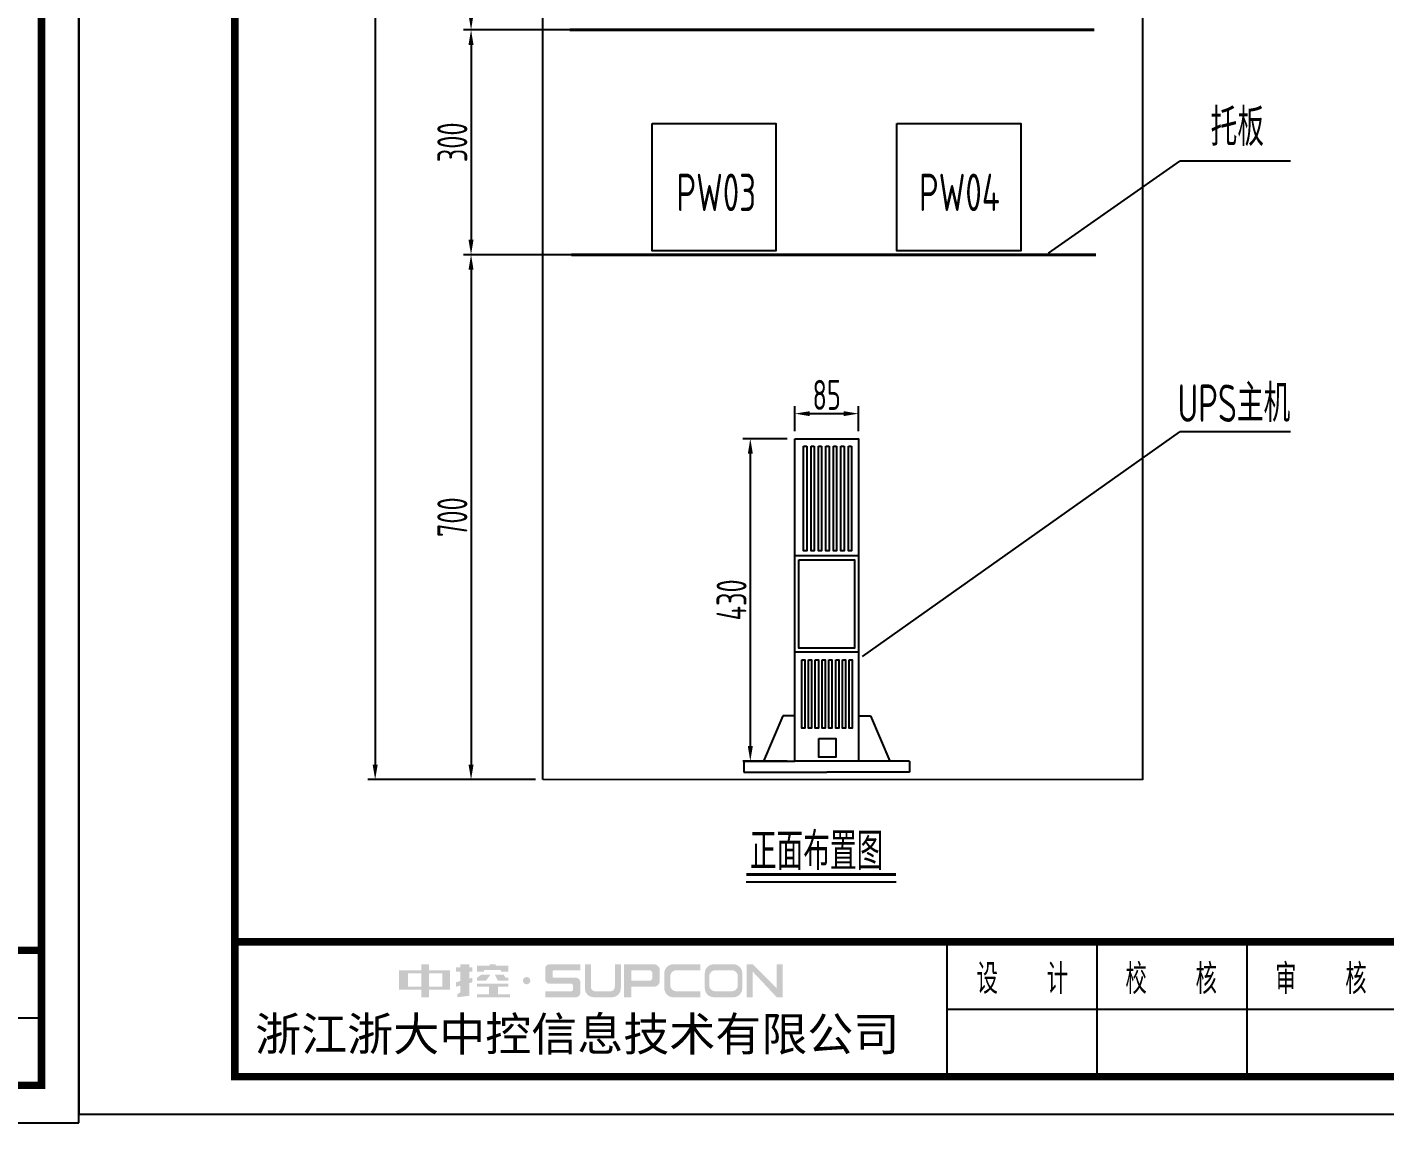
# Model space of a CAD drawing. Header units: millimetres. Extents: x 30557 to 235556, y -116603 to -73383.
# Drawn here: x 38804 to 40615, y -102363 to -100901 of the extents above; entities that cross this region are included whole.
import ezdxf
from ezdxf.enums import TextEntityAlignment as Align

# ---------------------------------------------------------------- set-up
doc = ezdxf.new("R2010")
doc.units = ezdxf.units.MM
doc.layers.add('1', color=3, linetype='Continuous')
doc.layers.add('文本层', color=2, linetype='Continuous')
doc.layers.add('_Drawing', color=7, linetype='Continuous', lineweight=25)
doc.styles.add('supcon', font='sceie.shx', dxfattribs={"width": 0.75, "height": 40, "bigfont": 'sceic.shx'})
doc.styles.add('Title', font='', dxfattribs={"height": 45})
doc.styles.get('Title').set_extended_font_data('SimHei')
doc.dimstyles.new('supcon', dxfattribs={"dimtxt": 20, "dimasz": 20, "dimexe": 10, "dimexo": 10, "dimgap": 5, "dimtad": 1, "dimtoh": 1, "dimdec": 0, "dimzin": 0, "dimdsep": 46, "dimtxsty": 'supcon', "dimcen": 0.09, "dimclrd": 2, "dimclre": 2, "dimclrt": 2, "dimadec": 0, "dimazin": 0, "dimtfac": 1, "dimtdec": 0, "dimtofl": 0, "dimtmove": 0, "dimatfit": 3, "dimfxl": 1, "dimtolj": 1, "dimtzin": 0, "dimarcsym": 0})

# ---------------------------------------------------------------- blocks, each defined once
blk = doc.blocks.new('中控·SUPCON')
at = {"linetype": 'Continuous'}
h = blk.add_hatch(color=2, dxfattribs=at)
h.dxf.hatch_style = 1
h.paths.add_polyline_path([(34, 33), (20, 33), (20, 37), (15, 37), (15, 36), (15, 33), (0, 33), (0, 20), (13, 20), (15, 20), (15, 15), (20, 15), (20, 20), (22, 20), (34, 20)])
h.paths.add_polyline_path([(20, 30), (20, 31), (29, 31), (29, 22), (20.01, 22)], flags=16)
h.paths.add_polyline_path([(15, 30), (14.99, 22), (6, 22), (6, 31), (15, 31)], flags=16)
h.paths.add_polyline_path([(47, 32), (49, 32), (49, 35), (47, 35), (47, 37), (41, 37), (41, 35), (38, 35), (38, 32), (41, 32), (41, 25.82), (38, 25), (38, 22), (41, 22.82), (41, 18.33), (39, 17), (39, 15), (47, 16), (47, 24.45), (49, 25), (49, 28), (47, 27.45)])
h.paths.add_polyline_path([(61, 30), (55, 30), (52, 28), (52, 26), (58, 26)])
h.paths.add_polyline_path([(73, 28), (71, 28), (70, 30), (64, 30), (66, 26), (73, 26)])
h.paths.add_polyline_path([(73, 36), (64.6, 36), (64.6, 37), (60.4, 37), (60.4, 36), (52, 36), (52, 32), (56.83, 32), (56.83, 33.08), (68.17, 33.08), (68.17, 32), (73, 32)])
h.paths.add_polyline_path([(66, 22), (73, 22), (73, 24), (52, 24), (52, 22), (60, 22), (60, 17), (52, 17), (52, 15), (74, 15), (74, 17), (66, 17)])
h.paths.add_polyline_path([(82.72, 26.07, 1), (87.59, 26.07, 1)])
h.paths.add_polyline_path([(118, 28), (103.54, 28, -0.414214), (102.54, 29), (102.54, 32, -0.414214), (103.54, 33), (121, 33), (121, 37), (100.54, 37, 0.414214), (97.54, 34), (97.54, 27, 0.414214), (100.54, 24), (115, 24, -0.414214), (116, 23), (116, 20, -0.414214), (115, 19), (97.54, 19), (97.54, 15), (118, 15, 0.414214), (121, 18), (121, 25, 0.414214)])
h.paths.add_polyline_path([(128, 37), (124, 37), (124, 36), (124, 21, 0.414214), (130, 15), (142, 15, 0.414214), (148, 21), (148, 37), (144, 37), (144, 22, -0.414214), (141, 19), (131, 19, -0.414214), (128, 22)])
h.paths.add_polyline_path([(174, 26), (174, 33, 0.414214), (170, 37), (150, 37), (150, 36), (150, 15), (155, 15), (155, 22), (170, 22, 0.414214)])
h.paths.add_polyline_path([(167, 26), (155, 26), (155, 33), (167, 33, -0.414214), (169, 31), (169, 28, -0.414214)], flags=16)
h.paths.add_polyline_path([(201, 19), (185, 19, -0.414214), (181, 23), (181, 29, -0.414214), (185, 33), (201, 33), (201, 37), (183, 37, 0.414214), (177, 31), (177, 21, 0.414214), (183, 15), (201, 15)])
h.paths.add_polyline_path([(229, 21), (229, 31, 0.414214), (223, 37), (210, 37, 0.414214), (204, 31), (204, 21, 0.414214), (210, 15), (223, 15, 0.414214)])
h.paths.add_polyline_path([(207, 23), (207, 29, -0.414214), (211, 33), (222, 33, -0.414214), (226, 29), (226, 23, -0.414214), (222, 19), (211, 19, -0.414214)], flags=16)
h.paths.add_polyline_path([(236, 32.07), (252, 15), (256, 15), (256, 37), (252, 37), (252, 21), (236, 37), (232, 37), (232, 36), (232, 15), (236, 15)])
h = blk.add_hatch(color=2, dxfattribs=at)
h.dxf.hatch_style = 1
h.paths.add_polyline_path([(34, 33), (20, 33), (20, 37), (15, 37), (15, 36), (15, 33), (0, 33), (0, 20), (13, 20), (15, 20), (15, 15), (20, 15), (20, 20), (22, 20), (34, 20)])
h.paths.add_polyline_path([(20, 30), (20, 31), (29, 31), (29, 22), (20.01, 22)], flags=16)
h.paths.add_polyline_path([(15, 30), (14.99, 22), (6, 22), (6, 31), (15, 31)], flags=16)
h.paths.add_polyline_path([(47, 32), (49, 32), (49, 35), (47, 35), (47, 37), (41, 37), (41, 35), (38, 35), (38, 32), (41, 32), (41, 25.82), (38, 25), (38, 22), (41, 22.82), (41, 18.33), (39, 17), (39, 15), (47, 16), (47, 24.45), (49, 25), (49, 28), (47, 27.45)])
h.paths.add_polyline_path([(61, 30), (55, 30), (52, 28), (52, 26), (58, 26)])
h.paths.add_polyline_path([(73, 28), (71, 28), (70, 30), (64, 30), (66, 26), (73, 26)])
h.paths.add_polyline_path([(73, 36), (64.6, 36), (64.6, 37), (60.4, 37), (60.4, 36), (52, 36), (52, 32), (56.83, 32), (56.83, 33.08), (68.17, 33.08), (68.17, 32), (73, 32)])
h.paths.add_polyline_path([(66, 22), (73, 22), (73, 24), (52, 24), (52, 22), (60, 22), (60, 17), (52, 17), (52, 15), (74, 15), (74, 17), (66, 17)])
h.paths.add_polyline_path([(82.72, 26.07, 1), (87.59, 26.07, 1)])
h.paths.add_polyline_path([(118, 28), (103.54, 28, -0.414214), (102.54, 29), (102.54, 32, -0.414214), (103.54, 33), (121, 33), (121, 37), (100.54, 37, 0.414214), (97.54, 34), (97.54, 27, 0.414214), (100.54, 24), (115, 24, -0.414214), (116, 23), (116, 20, -0.414214), (115, 19), (97.54, 19), (97.54, 15), (118, 15, 0.414214), (121, 18), (121, 25, 0.414214)])
h.paths.add_polyline_path([(128, 37), (124, 37), (124, 36), (124, 21, 0.414214), (130, 15), (142, 15, 0.414214), (148, 21), (148, 37), (144, 37), (144, 22, -0.414214), (141, 19), (131, 19, -0.414214), (128, 22)])
h.paths.add_polyline_path([(174, 26), (174, 33, 0.414214), (170, 37), (150, 37), (150, 36), (150, 15), (155, 15), (155, 22), (170, 22, 0.414214)])
h.paths.add_polyline_path([(167, 26), (155, 26), (155, 33), (167, 33, -0.414214), (169, 31), (169, 28, -0.414214)], flags=16)
h.paths.add_polyline_path([(201, 19), (185, 19, -0.414214), (181, 23), (181, 29, -0.414214), (185, 33), (201, 33), (201, 37), (183, 37, 0.414214), (177, 31), (177, 21, 0.414214), (183, 15), (201, 15)])
h.paths.add_polyline_path([(229, 21), (229, 31, 0.414214), (223, 37), (210, 37, 0.414214), (204, 31), (204, 21, 0.414214), (210, 15), (223, 15, 0.414214)])
h.paths.add_polyline_path([(207, 23), (207, 29, -0.414214), (211, 33), (222, 33, -0.414214), (226, 29), (226, 23, -0.414214), (222, 19), (211, 19, -0.414214)], flags=16)
h.paths.add_polyline_path([(236, 32.07), (252, 15), (256, 15), (256, 37), (252, 37), (252, 21), (236, 37), (232, 37), (232, 36), (232, 15), (236, 15)])
h = blk.add_hatch(color=2, dxfattribs=at)
h.dxf.hatch_style = 1
h.paths.add_polyline_path([(34, 33), (20, 33), (20, 37), (15, 37), (15, 36), (15, 33), (0, 33), (0, 20), (13, 20), (15, 20), (15, 15), (20, 15), (20, 20), (22, 20), (34, 20)])
h.paths.add_polyline_path([(20, 30), (20, 31), (29, 31), (29, 22), (20.01, 22)], flags=16)
h.paths.add_polyline_path([(15, 30), (14.99, 22), (6, 22), (6, 31), (15, 31)], flags=16)
h.paths.add_polyline_path([(47, 32), (49, 32), (49, 35), (47, 35), (47, 37), (41, 37), (41, 35), (38, 35), (38, 32), (41, 32), (41, 25.82), (38, 25), (38, 22), (41, 22.82), (41, 18.33), (39, 17), (39, 15), (47, 16), (47, 24.45), (49, 25), (49, 28), (47, 27.45)])
h.paths.add_polyline_path([(61, 30), (55, 30), (52, 28), (52, 26), (58, 26)])
h.paths.add_polyline_path([(73, 28), (71, 28), (70, 30), (64, 30), (66, 26), (73, 26)])
h.paths.add_polyline_path([(73, 36), (64.6, 36), (64.6, 37), (60.4, 37), (60.4, 36), (52, 36), (52, 32), (56.83, 32), (56.83, 33.08), (68.17, 33.08), (68.17, 32), (73, 32)])
h.paths.add_polyline_path([(66, 22), (73, 22), (73, 24), (52, 24), (52, 22), (60, 22), (60, 17), (52, 17), (52, 15), (74, 15), (74, 17), (66, 17)])
h.paths.add_polyline_path([(82.72, 26.07, 1), (87.59, 26.07, 1)])
h.paths.add_polyline_path([(118, 28), (103.54, 28, -0.414214), (102.54, 29), (102.54, 32, -0.414214), (103.54, 33), (121, 33), (121, 37), (100.54, 37, 0.414214), (97.54, 34), (97.54, 27, 0.414214), (100.54, 24), (115, 24, -0.414214), (116, 23), (116, 20, -0.414214), (115, 19), (97.54, 19), (97.54, 15), (118, 15, 0.414214), (121, 18), (121, 25, 0.414214)])
h.paths.add_polyline_path([(128, 37), (124, 37), (124, 36), (124, 21, 0.414214), (130, 15), (142, 15, 0.414214), (148, 21), (148, 37), (144, 37), (144, 22, -0.414214), (141, 19), (131, 19, -0.414214), (128, 22)])
h.paths.add_polyline_path([(174, 26), (174, 33, 0.414214), (170, 37), (150, 37), (150, 36), (150, 15), (155, 15), (155, 22), (170, 22, 0.414214)])
h.paths.add_polyline_path([(167, 26), (155, 26), (155, 33), (167, 33, -0.414214), (169, 31), (169, 28, -0.414214)], flags=16)
h.paths.add_polyline_path([(201, 19), (185, 19, -0.414214), (181, 23), (181, 29, -0.414214), (185, 33), (201, 33), (201, 37), (183, 37, 0.414214), (177, 31), (177, 21, 0.414214), (183, 15), (201, 15)])
h.paths.add_polyline_path([(229, 21), (229, 31, 0.414214), (223, 37), (210, 37, 0.414214), (204, 31), (204, 21, 0.414214), (210, 15), (223, 15, 0.414214)])
h.paths.add_polyline_path([(207, 23), (207, 29, -0.414214), (211, 33), (222, 33, -0.414214), (226, 29), (226, 23, -0.414214), (222, 19), (211, 19, -0.414214)], flags=16)
h.paths.add_polyline_path([(236, 32.07), (252, 15), (256, 15), (256, 37), (252, 37), (252, 21), (236, 37), (232, 37), (232, 36), (232, 15), (236, 15)])
h = blk.add_hatch(color=2, dxfattribs=at)
h.dxf.hatch_style = 1
h.paths.add_polyline_path([(34, 33), (20, 33), (20, 37), (15, 37), (15, 36), (15, 33), (0, 33), (0, 20), (13, 20), (15, 20), (15, 15), (20, 15), (20, 20), (22, 20), (34, 20)])
h.paths.add_polyline_path([(20, 30), (20, 31), (29, 31), (29, 22), (20.01, 22)], flags=16)
h.paths.add_polyline_path([(15, 30), (14.99, 22), (6, 22), (6, 31), (15, 31)], flags=16)
h.paths.add_polyline_path([(47, 32), (49, 32), (49, 35), (47, 35), (47, 37), (41, 37), (41, 35), (38, 35), (38, 32), (41, 32), (41, 25.82), (38, 25), (38, 22), (41, 22.82), (41, 18.33), (39, 17), (39, 15), (47, 16), (47, 24.45), (49, 25), (49, 28), (47, 27.45)])
h.paths.add_polyline_path([(61, 30), (55, 30), (52, 28), (52, 26), (58, 26)])
h.paths.add_polyline_path([(73, 28), (71, 28), (70, 30), (64, 30), (66, 26), (73, 26)])
h.paths.add_polyline_path([(73, 36), (64.6, 36), (64.6, 37), (60.4, 37), (60.4, 36), (52, 36), (52, 32), (56.83, 32), (56.83, 33.08), (68.17, 33.08), (68.17, 32), (73, 32)])
h.paths.add_polyline_path([(66, 22), (73, 22), (73, 24), (52, 24), (52, 22), (60, 22), (60, 17), (52, 17), (52, 15), (74, 15), (74, 17), (66, 17)])
h.paths.add_polyline_path([(82.72, 26.07, 1), (87.59, 26.07, 1)])
h.paths.add_polyline_path([(118, 28), (103.54, 28, -0.414214), (102.54, 29), (102.54, 32, -0.414214), (103.54, 33), (121, 33), (121, 37), (100.54, 37, 0.414214), (97.54, 34), (97.54, 27, 0.414214), (100.54, 24), (115, 24, -0.414214), (116, 23), (116, 20, -0.414214), (115, 19), (97.54, 19), (97.54, 15), (118, 15, 0.414214), (121, 18), (121, 25, 0.414214)])
h.paths.add_polyline_path([(128, 37), (124, 37), (124, 36), (124, 21, 0.414214), (130, 15), (142, 15, 0.414214), (148, 21), (148, 37), (144, 37), (144, 22, -0.414214), (141, 19), (131, 19, -0.414214), (128, 22)])
h.paths.add_polyline_path([(174, 26), (174, 33, 0.414214), (170, 37), (150, 37), (150, 36), (150, 15), (155, 15), (155, 22), (170, 22, 0.414214)])
h.paths.add_polyline_path([(167, 26), (155, 26), (155, 33), (167, 33, -0.414214), (169, 31), (169, 28, -0.414214)], flags=16)
h.paths.add_polyline_path([(201, 19), (185, 19, -0.414214), (181, 23), (181, 29, -0.414214), (185, 33), (201, 33), (201, 37), (183, 37, 0.414214), (177, 31), (177, 21, 0.414214), (183, 15), (201, 15)])
h.paths.add_polyline_path([(229, 21), (229, 31, 0.414214), (223, 37), (210, 37, 0.414214), (204, 31), (204, 21, 0.414214), (210, 15), (223, 15, 0.414214)])
h.paths.add_polyline_path([(207, 23), (207, 29, -0.414214), (211, 33), (222, 33, -0.414214), (226, 29), (226, 23, -0.414214), (222, 19), (211, 19, -0.414214)], flags=16)
h.paths.add_polyline_path([(236, 32.07), (252, 15), (256, 15), (256, 37), (252, 37), (252, 21), (236, 37), (232, 37), (232, 36), (232, 15), (236, 15)])
h = blk.add_hatch(color=2, dxfattribs=at)
h.dxf.hatch_style = 1
h.paths.add_polyline_path([(34, 33), (20, 33), (20, 37), (15, 37), (15, 36), (15, 33), (0, 33), (0, 20), (13, 20), (15, 20), (15, 15), (20, 15), (20, 20), (22, 20), (34, 20)])
h.paths.add_polyline_path([(20, 30), (20, 31), (29, 31), (29, 22), (20.01, 22)], flags=16)
h.paths.add_polyline_path([(15, 30), (14.99, 22), (6, 22), (6, 31), (15, 31)], flags=16)
h.paths.add_polyline_path([(47, 32), (49, 32), (49, 35), (47, 35), (47, 37), (41, 37), (41, 35), (38, 35), (38, 32), (41, 32), (41, 25.82), (38, 25), (38, 22), (41, 22.82), (41, 18.33), (39, 17), (39, 15), (47, 16), (47, 24.45), (49, 25), (49, 28), (47, 27.45)])
h.paths.add_polyline_path([(61, 30), (55, 30), (52, 28), (52, 26), (58, 26)])
h.paths.add_polyline_path([(73, 28), (71, 28), (70, 30), (64, 30), (66, 26), (73, 26)])
h.paths.add_polyline_path([(73, 36), (64.6, 36), (64.6, 37), (60.4, 37), (60.4, 36), (52, 36), (52, 32), (56.83, 32), (56.83, 33.08), (68.17, 33.08), (68.17, 32), (73, 32)])
h.paths.add_polyline_path([(66, 22), (73, 22), (73, 24), (52, 24), (52, 22), (60, 22), (60, 17), (52, 17), (52, 15), (74, 15), (74, 17), (66, 17)])
h.paths.add_polyline_path([(82.72, 26.07, 1), (87.59, 26.07, 1)])
h.paths.add_polyline_path([(118, 28), (103.54, 28, -0.414214), (102.54, 29), (102.54, 32, -0.414214), (103.54, 33), (121, 33), (121, 37), (100.54, 37, 0.414214), (97.54, 34), (97.54, 27, 0.414214), (100.54, 24), (115, 24, -0.414214), (116, 23), (116, 20, -0.414214), (115, 19), (97.54, 19), (97.54, 15), (118, 15, 0.414214), (121, 18), (121, 25, 0.414214)])
h.paths.add_polyline_path([(128, 37), (124, 37), (124, 36), (124, 21, 0.414214), (130, 15), (142, 15, 0.414214), (148, 21), (148, 37), (144, 37), (144, 22, -0.414214), (141, 19), (131, 19, -0.414214), (128, 22)])
h.paths.add_polyline_path([(174, 26), (174, 33, 0.414214), (170, 37), (150, 37), (150, 36), (150, 15), (155, 15), (155, 22), (170, 22, 0.414214)])
h.paths.add_polyline_path([(167, 26), (155, 26), (155, 33), (167, 33, -0.414214), (169, 31), (169, 28, -0.414214)], flags=16)
h.paths.add_polyline_path([(201, 19), (185, 19, -0.414214), (181, 23), (181, 29, -0.414214), (185, 33), (201, 33), (201, 37), (183, 37, 0.414214), (177, 31), (177, 21, 0.414214), (183, 15), (201, 15)])
h.paths.add_polyline_path([(229, 21), (229, 31, 0.414214), (223, 37), (210, 37, 0.414214), (204, 31), (204, 21, 0.414214), (210, 15), (223, 15, 0.414214)])
h.paths.add_polyline_path([(207, 23), (207, 29, -0.414214), (211, 33), (222, 33, -0.414214), (226, 29), (226, 23, -0.414214), (222, 19), (211, 19, -0.414214)], flags=16)
h.paths.add_polyline_path([(236, 32.07), (252, 15), (256, 15), (256, 37), (252, 37), (252, 21), (236, 37), (232, 37), (232, 36), (232, 15), (236, 15)])
h = blk.add_hatch(color=2, dxfattribs=at)
h.dxf.hatch_style = 1
h.paths.add_polyline_path([(34, 33), (20, 33), (20, 37), (15, 37), (15, 36), (15, 33), (0, 33), (0, 20), (13, 20), (15, 20), (15, 15), (20, 15), (20, 20), (22, 20), (34, 20)])
h.paths.add_polyline_path([(20, 30), (20, 31), (29, 31), (29, 22), (20.01, 22)], flags=16)
h.paths.add_polyline_path([(15, 30), (14.99, 22), (6, 22), (6, 31), (15, 31)], flags=16)
h.paths.add_polyline_path([(47, 32), (49, 32), (49, 35), (47, 35), (47, 37), (41, 37), (41, 35), (38, 35), (38, 32), (41, 32), (41, 25.82), (38, 25), (38, 22), (41, 22.82), (41, 18.33), (39, 17), (39, 15), (47, 16), (47, 24.45), (49, 25), (49, 28), (47, 27.45)])
h.paths.add_polyline_path([(61, 30), (55, 30), (52, 28), (52, 26), (58, 26)])
h.paths.add_polyline_path([(73, 28), (71, 28), (70, 30), (64, 30), (66, 26), (73, 26)])
h.paths.add_polyline_path([(73, 36), (64.6, 36), (64.6, 37), (60.4, 37), (60.4, 36), (52, 36), (52, 32), (56.83, 32), (56.83, 33.08), (68.17, 33.08), (68.17, 32), (73, 32)])
h.paths.add_polyline_path([(66, 22), (73, 22), (73, 24), (52, 24), (52, 22), (60, 22), (60, 17), (52, 17), (52, 15), (74, 15), (74, 17), (66, 17)])
h.paths.add_polyline_path([(82.72, 26.07, 1), (87.59, 26.07, 1)])
h.paths.add_polyline_path([(118, 28), (103.54, 28, -0.414214), (102.54, 29), (102.54, 32, -0.414214), (103.54, 33), (121, 33), (121, 37), (100.54, 37, 0.414214), (97.54, 34), (97.54, 27, 0.414214), (100.54, 24), (115, 24, -0.414214), (116, 23), (116, 20, -0.414214), (115, 19), (97.54, 19), (97.54, 15), (118, 15, 0.414214), (121, 18), (121, 25, 0.414214)])
h.paths.add_polyline_path([(128, 37), (124, 37), (124, 36), (124, 21, 0.414214), (130, 15), (142, 15, 0.414214), (148, 21), (148, 37), (144, 37), (144, 22, -0.414214), (141, 19), (131, 19, -0.414214), (128, 22)])
h.paths.add_polyline_path([(174, 26), (174, 33, 0.414214), (170, 37), (150, 37), (150, 36), (150, 15), (155, 15), (155, 22), (170, 22, 0.414214)])
h.paths.add_polyline_path([(167, 26), (155, 26), (155, 33), (167, 33, -0.414214), (169, 31), (169, 28, -0.414214)], flags=16)
h.paths.add_polyline_path([(201, 19), (185, 19, -0.414214), (181, 23), (181, 29, -0.414214), (185, 33), (201, 33), (201, 37), (183, 37, 0.414214), (177, 31), (177, 21, 0.414214), (183, 15), (201, 15)])
h.paths.add_polyline_path([(229, 21), (229, 31, 0.414214), (223, 37), (210, 37, 0.414214), (204, 31), (204, 21, 0.414214), (210, 15), (223, 15, 0.414214)])
h.paths.add_polyline_path([(207, 23), (207, 29, -0.414214), (211, 33), (222, 33, -0.414214), (226, 29), (226, 23, -0.414214), (222, 19), (211, 19, -0.414214)], flags=16)
h.paths.add_polyline_path([(236, 32.07), (252, 15), (256, 15), (256, 37), (252, 37), (252, 21), (236, 37), (232, 37), (232, 36), (232, 15), (236, 15)])
blk = doc.blocks.new('supcon图框')
at = {"linetype": 'Continuous'}
for p, q in [((1987.7, 4361.7), (1987.7, 1421.7)), ((6145.7, 1421.7), (6145.7, 4361.7)), ((1987.7, 1421.7), (6145.7, 1421.7))]:
    blk.add_line(p, q, dxfattribs=at)
for p, q in [((3145.7, 1651.7), (3145.7, 1471.7)), ((3345.7, 1651.7), (3345.7, 1471.7)), ((3545.7, 1651.7), (3545.7, 1471.7)), ((3145.7, 1561.7), (3895.7, 1561.7)), ((5195.7, 1561.7), (6095.7, 1561.7))]:
    blk.add_line(p, q)
at = {"linetype": 'Continuous', "const_width": 10}
blk.add_lwpolyline([(2195.7, 4311.7), (6095.7, 4311.7), (6095.7, 1471.7), (2195.7, 1471.7)], close=True, dxfattribs=at)
blk.add_lwpolyline([(2195.7, 1651.7), (6095.7, 1651.7)], dxfattribs=at)
at = {"linetype": 'Continuous', "xscale": 2, "yscale": 2, "zscale": 2}
blk.add_blockref('中控·SUPCON', (2414.6, 1547.7), dxfattribs=at)
at = {"style": 'supcon', "width": 0.75}
for s, p in [('设    计', (3246.2, 1604.2)), ('校    核', (3444.8, 1604.2)), ('审    核', (3644.5, 1604.2))]:
    blk.add_text(s, height=40, dxfattribs=at).set_placement(p, align=Align.MIDDLE)
at = {"style": 'Title'}
blk.add_text('浙江浙大中控信息技术有限公司', height=45, dxfattribs=at).set_placement((2222.8, 1506.2))
blk = doc.blocks.new('*D287')
at = {"layer": '_Drawing', "color": 2, "linetype": 'Continuous', "lineweight": -2}
for p, q in [((39481.8, -99705.1), (39258.1, -99705.1)), ((39268.1, -99725.1), (39268.1, -101885)), ((39481.8, -101905), (39258.1, -101905))]:
    blk.add_line(p, q, dxfattribs=at)
at = {"layer": '_Drawing', "color": 2}
for points in [[(39271.4, -99725.1), (39264.7, -99725.1), (39268.1, -99705.1)], [(39264.7, -101885), (39271.4, -101885), (39268.1, -101905)]]:
    blk.add_solid(points, dxfattribs=at)
at = {"layer": 'DEFPOINTS', "color": 0}
for p in [(39491.8, -99705.1), (39268.1, -101905), (39491.8, -101905)]:
    blk.add_point(p, dxfattribs=at)
at = {"layer": '_Drawing', "color": 2, "insert": (39243.1, -100817.7), "char_height": 40, "attachment_point": 5, "rotation": 90, "style": 'supcon'}
blk.add_mtext('\\A1;2200', dxfattribs=at)
blk = doc.blocks.new('*D291')
at = {"color": 2, "lineweight": -2}
for p, q in [((39558.3, -101205), (39386, -101205)), ((39396, -101225), (39396, -101885)), ((39481.8, -101905), (39386, -101905))]:
    blk.add_line(p, q, dxfattribs=at)
at = {"color": 2}
for points in [[(39399.3, -101225), (39392.6, -101225), (39396, -101205)], [(39392.6, -101885), (39399.3, -101885), (39396, -101905)]]:
    blk.add_solid(points, dxfattribs=at)
at = {"layer": 'DEFPOINTS', "color": 0}
for p in [(39568.3, -101205), (39396, -101905), (39491.8, -101905)]:
    blk.add_point(p, dxfattribs=at)
at = {"color": 2, "insert": (39371, -101555), "char_height": 40, "attachment_point": 5, "rotation": 90, "style": 'supcon'}
blk.add_mtext('\\A1;700', dxfattribs=at)
blk = doc.blocks.new('*D295')
at = {"color": 2, "lineweight": -2}
for p, q in [((39567.4, -100905), (39386, -100905)), ((39396, -100925), (39396, -101185)), ((39567.4, -101205), (39386, -101205))]:
    blk.add_line(p, q, dxfattribs=at)
at = {"color": 2}
for points in [[(39399.3, -100925), (39392.6, -100925), (39396, -100905)], [(39392.6, -101185), (39399.3, -101185), (39396, -101205)]]:
    blk.add_solid(points, dxfattribs=at)
at = {"layer": 'DEFPOINTS', "color": 0}
for p in [(39577.4, -100905), (39396, -101205), (39577.4, -101205)]:
    blk.add_point(p, dxfattribs=at)
at = {"color": 2, "insert": (39371, -101055), "char_height": 40, "attachment_point": 5, "rotation": 90, "style": 'supcon'}
blk.add_mtext('\\A1;300', dxfattribs=at)
blk = doc.blocks.new('*D297')
at = {"color": 2, "lineweight": -2}
for p, q in [((39567.4, -100605), (39386, -100605)), ((39396, -100625), (39396, -100885)), ((39567.4, -100905), (39386, -100905))]:
    blk.add_line(p, q, dxfattribs=at)
at = {"color": 2}
for points in [[(39399.3, -100625), (39392.6, -100625), (39396, -100605)], [(39392.6, -100885), (39399.3, -100885), (39396, -100905)]]:
    blk.add_solid(points, dxfattribs=at)
at = {"layer": 'DEFPOINTS', "color": 0}
for p in [(39577.4, -100605), (39396, -100905), (39577.4, -100905)]:
    blk.add_point(p, dxfattribs=at)
at = {"color": 2, "insert": (39371, -100755), "char_height": 40, "attachment_point": 5, "rotation": 90, "style": 'supcon'}
blk.add_mtext('\\A1;300', dxfattribs=at)
blk = doc.blocks.new('*D298')
at = {"color": 2, "lineweight": -2}
for p, q in [((39827.9, -101440.3), (39827.9, -101406.9)), ((39912.9, -101440.3), (39912.9, -101406.9)), ((39847.9, -101416.9), (39892.9, -101416.9))]:
    blk.add_line(p, q, dxfattribs=at)
at = {"color": 2}
for points in [[(39847.9, -101413.6), (39847.9, -101420.2), (39827.9, -101416.9)], [(39892.9, -101420.2), (39892.9, -101413.6), (39912.9, -101416.9)]]:
    blk.add_solid(points, dxfattribs=at)
at = {"layer": 'DEFPOINTS', "color": 0}
for p in [(39912.9, -101416.9), (39827.9, -101450.3), (39912.9, -101450.3)]:
    blk.add_point(p, dxfattribs=at)
at = {"color": 2, "insert": (39870.4, -101391.9), "char_height": 40, "attachment_point": 5, "style": 'supcon'}
blk.add_mtext('\\A1;85', dxfattribs=at)
blk = doc.blocks.new('*D299')
at = {"color": 2, "lineweight": -2}
for p, q in [((39817.9, -101450.3), (39758.5, -101450.3)), ((39768.5, -101470.3), (39768.5, -101860.3)), ((39817.9, -101880.3), (39758.5, -101880.3))]:
    blk.add_line(p, q, dxfattribs=at)
at = {"color": 2}
for points in [[(39771.9, -101470.3), (39765.2, -101470.3), (39768.5, -101450.3)], [(39765.2, -101860.3), (39771.9, -101860.3), (39768.5, -101880.3)]]:
    blk.add_solid(points, dxfattribs=at)
at = {"layer": 'DEFPOINTS', "color": 0}
for p in [(39827.9, -101450.3), (39768.5, -101880.3), (39827.9, -101880.3)]:
    blk.add_point(p, dxfattribs=at)
at = {"color": 2, "insert": (39743.5, -101665.3), "char_height": 40, "attachment_point": 5, "rotation": 90, "style": 'supcon'}
blk.add_mtext('\\A1;430', dxfattribs=at)

msp = doc.modelspace()

# ---------------------------------------------------------------- linework, layer by layer
for p, q in [((40291.8, -99705.1), (40291.8, -101905.1)), ((40166.1, -101203), (40341.5, -101080.1)), ((39918.4, -101740.7), (40341.5, -101441.2)), ((39839.6, -101460.4), (39843.8, -101460.4)), ((39849.5, -101460.4), (39853.8, -101460.4)), ((39859.5, -101460.4), (39863.7, -101460.4)), ((39869.4, -101460.4), (39873.7, -101460.4)), ((39879.4, -101460.4), (39883.6, -101460.4)), ((39889.4, -101460.4), (39893.6, -101460.4)), ((39899.3, -101460.4), (39903.5, -101460.4)), ((39811.9, -101819.9), (39786, -101880.3)), ((39827.9, -101819.9), (39811.9, -101819.9)), ((39912.9, -101819.9), (39928.9, -101819.9)), ((39928.9, -101819.9), (39954.8, -101880.3)), ((39760, -101880.3), (39760, -101895.1)), ((39760, -101880.3), (39827.9, -101880.3)), ((39760, -101895.1), (39870.4, -101895.1)), ((39980.8, -101895.1), (39870.4, -101895.1)), ((39980.8, -101880.3), (39912.9, -101880.3)), ((39980.8, -101880.3), (39980.8, -101895.1)), ((39763, -102041.4), (39963, -102041.4))]:
    msp.add_line(p, q)
at = {"ltscale": 100}
for p, q in [((40489.2, -101080.1), (40341.5, -101080.1)), ((40489.2, -101441.2), (40341.5, -101441.2))]:
    msp.add_line(p, q, dxfattribs=at)
at = {"const_width": 4}
for points in [[(39527.4, -100905), (40227.4, -100905)], [(39529.7, -101205), (40229.7, -101205)], [(39568.3, -101205), (40191.2, -101205)], [(39763, -102031.4), (39963, -102031.4)]]:
    msp.add_lwpolyline(points, dxfattribs=at)
for points in [[(39637.6, -101029.8), (39802.6, -101029.8), (39802.6, -101199.8), (39637.6, -101199.8)], [(39964.2, -101029.8), (40129.2, -101029.8), (40129.2, -101199.8), (39964.2, -101199.8)], [(39827.9, -101450.3), (39912.9, -101450.3), (39912.9, -101880.3), (39827.9, -101880.3)], [(39827.9, -101606.3), (39912.9, -101606.3), (39912.9, -101735.1), (39827.9, -101735.1)], [(39833.1, -101612), (39907.7, -101612), (39907.7, -101729.5), (39833.1, -101729.5)], [(39837.1, -101745.4), (39841.2, -101745.4), (39841.2, -101836.2), (39837.1, -101836.2)], [(39846.2, -101745.4), (39850.3, -101745.4), (39850.3, -101836.2), (39846.2, -101836.2)], [(39855.2, -101745.4), (39859.3, -101745.4), (39859.3, -101836.2), (39855.2, -101836.2)], [(39864.3, -101745.4), (39868.4, -101745.4), (39868.4, -101836.2), (39864.3, -101836.2)], [(39873.3, -101745.4), (39877.4, -101745.4), (39877.4, -101836.2), (39873.3, -101836.2)], [(39882.4, -101745.4), (39886.5, -101745.4), (39886.5, -101836.2), (39882.4, -101836.2)], [(39891.4, -101745.4), (39895.6, -101745.4), (39895.6, -101836.2), (39891.4, -101836.2)], [(39900.5, -101745.4), (39904.6, -101745.4), (39904.6, -101836.2), (39900.5, -101836.2)], [(39859.8, -101850), (39882.5, -101850), (39882.5, -101875.1), (39859.8, -101875.1)]]:
    msp.add_lwpolyline(points, close=True)
for points in [[(39843.8, -101460.4), (39843.8, -101599.9), (39839.6, -101599.9), (39839.6, -101460.4)], [(39853.8, -101460.4), (39853.8, -101599.9), (39849.5, -101599.9), (39849.5, -101460.4)], [(39863.7, -101460.4), (39863.7, -101599.9), (39859.5, -101599.9), (39859.5, -101460.4)], [(39873.7, -101460.4), (39873.7, -101599.9), (39869.4, -101599.9), (39869.4, -101460.4)], [(39883.6, -101460.4), (39883.6, -101599.9), (39879.4, -101599.9), (39879.4, -101460.4)], [(39893.6, -101460.4), (39893.6, -101599.9), (39889.4, -101599.9), (39889.4, -101460.4)], [(39903.5, -101460.4), (39903.5, -101599.9), (39899.3, -101599.9), (39899.3, -101460.4)]]:
    msp.add_lwpolyline(points)
at = {"layer": '_Drawing'}
for p, q in [((39491.8, -101905), (39491.8, -99705.1)), ((40291.8, -101905.1), (39491.8, -101905))]:
    msp.add_line(p, q, dxfattribs=at)

# ---------------------------------------------------------------- block references
for p in [(36885.2, -103773), (32727.2, -103784.5)]:
    msp.add_blockref('supcon图框', p)

# ---------------------------------------------------------------- texts
at = {"layer": '1', "color": 7, "style": 'supcon', "width": 0.75}
msp.add_text('正面布置图', height=50, dxfattribs=at).set_placement((39767.9, -102025.7))
at = {"layer": '_Drawing', "color": 7, "style": 'supcon', "width": 0.75}
msp.add_text('托板', height=50, dxfattribs=at).set_placement((40418.2, -101032.3), align=Align.MIDDLE)
at = {"layer": '文本层', "color": 7, "style": 'supcon', "width": 0.75}
for s, p in [('PW03', (39669.9, -101146.8)), ('PW04', (39993.5, -101146.8)), ('UPS主机', (40338.5, -101428))]:
    msp.add_text(s, height=50, dxfattribs=at).set_placement(p)

# ---------------------------------------------------------------- dimensions: what is measured, and where the dimension line sits
for base, p1, p2, picture, middle in [((39396, -100905), (39577.4, -100605), (39577.4, -100905), '*D297', (39371, -100755)), ((39396, -101205), (39577.4, -100905), (39577.4, -101205), '*D295', (39371, -101055)), ((39396, -101905), (39568.3, -101205), (39491.8, -101905), '*D291', (39371, -101555)), ((39768.5, -101880.3), (39827.9, -101450.3), (39827.9, -101880.3), '*D299', (39743.5, -101665.3))]:
    dim = msp.add_linear_dim(base=base, p1=p1, p2=p2, angle=90, dimstyle='supcon')
    dim.commit()
    dim.dimension.update_dxf_attribs({"geometry": picture, "text_midpoint": middle})
dim = msp.add_linear_dim(base=(39912.9, -101416.9), p1=(39827.9, -101450.3), p2=(39912.9, -101450.3), dimstyle='supcon')
dim.commit()
dim.dimension.update_dxf_attribs({"geometry": '*D298', "text_midpoint": (39870.4, -101391.9)})
at = {"layer": '_Drawing', "linetype": 'Continuous'}
dim = msp.add_linear_dim(base=(39268.1, -101905), p1=(39491.8, -99705.1), p2=(39491.8, -101905), angle=90, dimstyle='supcon', dxfattribs=at)
dim.commit()
dim.dimension.update_dxf_attribs({"geometry": '*D287', "text_midpoint": (39268.1, -100817.7), "dimtype": 160})

doc.saveas('drawing.dxf')
